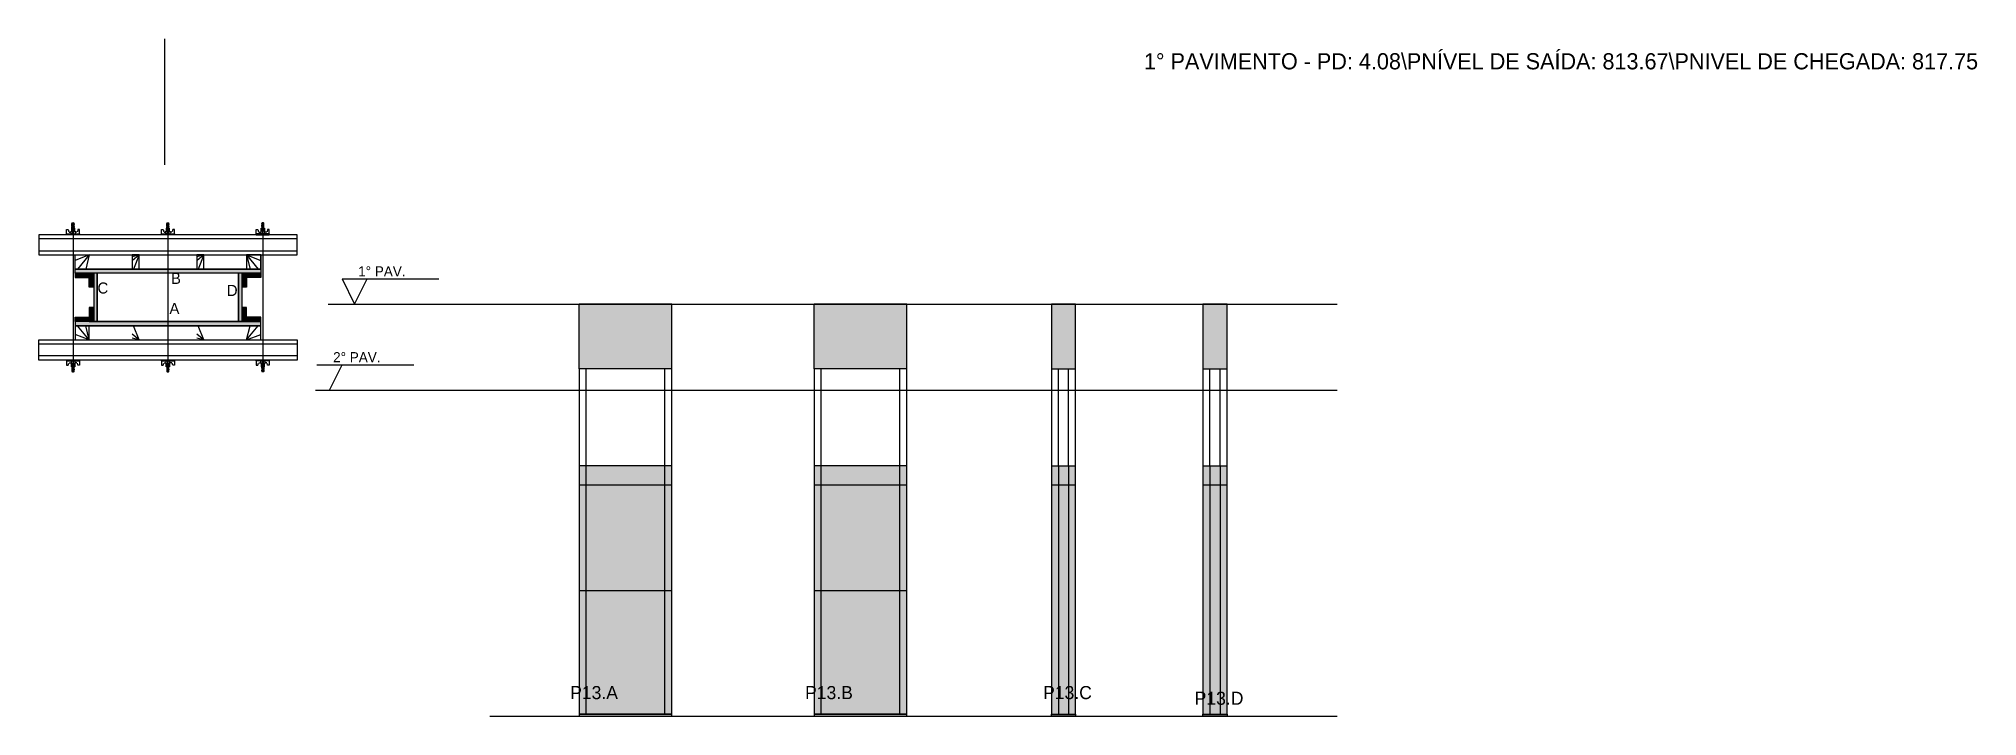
# Model space of a CAD drawing. Header units: metres. Extents: x 4711 to 6632, y 10957 to 11628.
import ezdxf

# ---------------------------------------------------------------- set-up
doc = ezdxf.new("R2010")
doc.units = ezdxf.units.M
for name, color, linetype in [('CHAPA', 7, 'Continuous'), ('COTA', 7, 'Continuous'), ('Hachura', 7, 'Continuous'), ('Madeira', 7, 'Continuous'), ('NIVEL 1° PAV.', 7, 'Continuous'), ('NIVEL 2° PAV.', 7, 'Continuous'), ('NOMENCLATURA', 7, 'Continuous'), ('Nível', 7, 'Continuous'), ('Painéis', 7, 'Continuous'), ('Perfil Metálico', 7, 'Continuous'), ('SARR_2.2x7', 7, 'Continuous'), ('SARRAFO', 7, 'Continuous'), ('Texto Seção', 7, 'Continuous'), ('TEXTO_GERAL', 7, 'Continuous')]:
    doc.layers.add(name, color=color, linetype=linetype)

msp = doc.modelspace()

# ---------------------------------------------------------------- hatches: boundary and pattern name
at = {"layer": 'COTA'}
h = msp.add_hatch(color=7, dxfattribs=at)
h.dxf.hatch_style = 1
h.paths.add_polyline_path([(5246.2, 11301.2), (5338.2, 11301.2), (5338.2, 11301.2), (5338.2, 11365.2), (5338.2, 11365.2), (5246.2, 11365.2), (5246.2, 11365.2), (5246.2, 11301.2)])
h = msp.add_hatch(color=7, dxfattribs=at)
h.dxf.hatch_style = 1
h.paths.add_polyline_path([(5479.1, 11301.2), (5571.1, 11301.2), (5571.1, 11301.2), (5571.1, 11365.2), (5571.1, 11365.2), (5479.1, 11365.2), (5479.1, 11365.2), (5479.1, 11301.2)])
h = msp.add_hatch(color=7, dxfattribs=at)
h.dxf.hatch_style = 1
h.paths.add_polyline_path([(5714.2, 11301.2), (5738.2, 11301.2), (5738.2, 11301.2), (5738.2, 11365.2), (5738.2, 11365.2), (5714.2, 11365.2), (5714.2, 11365.2), (5714.2, 11301.2)])
h = msp.add_hatch(color=7, dxfattribs=at)
h.dxf.hatch_style = 1
h.paths.add_polyline_path([(5864.3, 11301.2), (5888.3, 11301.2), (5888.3, 11301.2), (5888.3, 11365.2), (5888.3, 11365.2), (5864.3, 11365.2), (5864.3, 11365.2), (5864.3, 11301.2)])
at = {"layer": 'Hachura'}
h = msp.add_hatch(color=7, dxfattribs=at)
h.dxf.hatch_style = 1
h.paths.add_polyline_path([(4746.7, 11395.9), (4746.7, 11399.9), (4746.7, 11399.9), (4930.7, 11399.9), (4930.7, 11399.9), (4930.7, 11395.9), (4930.7, 11395.9), (4746.7, 11395.9)])
h = msp.add_hatch(color=7, dxfattribs=at)
h.dxf.hatch_style = 1
h.paths.add_polyline_path([(4746.7, 11395.9), (4746.7, 11399.9), (4746.7, 11399.9), (4930.7, 11399.9), (4930.7, 11399.9), (4930.7, 11395.9), (4930.7, 11395.9), (4746.7, 11395.9)])
h = msp.add_hatch(color=7, dxfattribs=at)
h.dxf.hatch_style = 1
h.paths.add_polyline_path([(4760.7, 11395.9), (4760.7, 11391.5), (4760.7, 11391.5), (4746.7, 11391.5), (4746.7, 11391.5), (4746.7, 11395.9), (4746.7, 11395.9), (4760.7, 11395.9)])
h = msp.add_hatch(color=7, dxfattribs=at)
h.dxf.hatch_style = 1
h.paths.add_polyline_path([(4765.1, 11395.9), (4760.7, 11395.9), (4760.7, 11395.9), (4760.7, 11381.9), (4760.7, 11381.9), (4765.1, 11381.9), (4765.1, 11381.9), (4765.1, 11395.9)])
h = msp.add_hatch(color=7, dxfattribs=at)
h.dxf.hatch_style = 1
h.paths.add_polyline_path([(4768.7, 11395.9), (4765.1, 11395.9), (4765.1, 11395.9), (4765.1, 11347.9), (4765.1, 11347.9), (4768.7, 11347.9), (4768.7, 11347.9), (4768.7, 11395.9)])
h = msp.add_hatch(color=7, dxfattribs=at)
h.dxf.hatch_style = 1
h.paths.add_polyline_path([(4768.7, 11395.9), (4765.1, 11395.9), (4765.1, 11395.9), (4765.1, 11347.9), (4765.1, 11347.9), (4768.7, 11347.9), (4768.7, 11347.9), (4768.7, 11395.9)])
h = msp.add_hatch(color=7, dxfattribs=at)
h.dxf.hatch_style = 1
h.paths.add_polyline_path([(4912.3, 11395.9), (4908.7, 11395.9), (4908.7, 11395.9), (4908.7, 11347.9), (4908.7, 11347.9), (4912.3, 11347.9), (4912.3, 11347.9), (4912.3, 11395.9)])
h = msp.add_hatch(color=7, dxfattribs=at)
h.dxf.hatch_style = 1
h.paths.add_polyline_path([(4912.3, 11395.9), (4908.7, 11395.9), (4908.7, 11395.9), (4908.7, 11347.9), (4908.7, 11347.9), (4912.3, 11347.9), (4912.3, 11347.9), (4912.3, 11395.9)])
h = msp.add_hatch(color=7, dxfattribs=at)
h.dxf.hatch_style = 1
h.paths.add_polyline_path([(4916.7, 11395.9), (4912.3, 11395.9), (4912.3, 11395.9), (4912.3, 11381.9), (4912.3, 11381.9), (4916.7, 11381.9), (4916.7, 11381.9), (4916.7, 11395.9)])
h = msp.add_hatch(color=7, dxfattribs=at)
h.dxf.hatch_style = 1
h.paths.add_polyline_path([(4916.7, 11395.9), (4916.7, 11391.5), (4916.7, 11391.5), (4930.7, 11391.5), (4930.7, 11391.5), (4930.7, 11395.9), (4930.7, 11395.9), (4916.7, 11395.9)])
h = msp.add_hatch(color=7, dxfattribs=at)
h.dxf.hatch_style = 1
h.paths.add_polyline_path([(4765.1, 11347.9), (4760.7, 11347.9), (4760.7, 11347.9), (4760.7, 11361.9), (4760.7, 11361.9), (4765.1, 11361.9), (4765.1, 11361.9), (4765.1, 11347.9)])
h = msp.add_hatch(color=7, dxfattribs=at)
h.dxf.hatch_style = 1
h.paths.add_polyline_path([(4916.7, 11347.9), (4912.3, 11347.9), (4912.3, 11347.9), (4912.3, 11361.9), (4912.3, 11361.9), (4916.7, 11361.9), (4916.7, 11361.9), (4916.7, 11347.9)])
h = msp.add_hatch(color=7, dxfattribs=at)
h.dxf.hatch_style = 1
h.paths.add_polyline_path([(4760.7, 11347.9), (4760.7, 11352.3), (4760.7, 11352.3), (4746.7, 11352.3), (4746.7, 11352.3), (4746.7, 11347.9), (4746.7, 11347.9), (4760.7, 11347.9)])
h = msp.add_hatch(color=7, dxfattribs=at)
h.dxf.hatch_style = 1
h.paths.add_polyline_path([(4746.7, 11347.9), (4746.7, 11343.9), (4746.7, 11343.9), (4930.7, 11343.9), (4930.7, 11343.9), (4930.7, 11347.9), (4930.7, 11347.9), (4746.7, 11347.9)])
h = msp.add_hatch(color=7, dxfattribs=at)
h.dxf.hatch_style = 1
h.paths.add_polyline_path([(4746.7, 11347.9), (4746.7, 11343.9), (4746.7, 11343.9), (4930.7, 11343.9), (4930.7, 11343.9), (4930.7, 11347.9), (4930.7, 11347.9), (4746.7, 11347.9)])
h = msp.add_hatch(color=7, dxfattribs=at)
h.dxf.hatch_style = 1
h.paths.add_polyline_path([(4916.7, 11347.9), (4916.7, 11352.3), (4916.7, 11352.3), (4930.7, 11352.3), (4930.7, 11352.3), (4930.7, 11347.9), (4930.7, 11347.9), (4916.7, 11347.9)])
h = msp.add_hatch(color=7, dxfattribs=at)
h.dxf.hatch_style = 1
h.paths.add_polyline_path([(5338.2, 10957.2), (5338.2, 11205.2), (5338.2, 11205.2), (5246.2, 11205.2), (5246.2, 11205.2), (5246.2, 10957.2), (5246.2, 10957.2), (5338.2, 10957.2)])
h = msp.add_hatch(color=7, dxfattribs=at)
h.dxf.hatch_style = 1
h.paths.add_polyline_path([(5571.1, 10957.2), (5571.1, 11205.2), (5571.1, 11205.2), (5479.1, 11205.2), (5479.1, 11205.2), (5479.1, 10957.2), (5479.1, 10957.2), (5571.1, 10957.2)])
h = msp.add_hatch(color=7, dxfattribs=at)
h.dxf.hatch_style = 1
h.paths.add_polyline_path([(5738.2, 10957.2), (5738.2, 11205.2), (5738.2, 11205.2), (5714.2, 11205.2), (5714.2, 11205.2), (5714.2, 10957.2), (5714.2, 10957.2), (5738.2, 10957.2)])
h = msp.add_hatch(color=7, dxfattribs=at)
h.dxf.hatch_style = 1
h.paths.add_polyline_path([(5888.3, 10957.2), (5888.3, 11205.2), (5888.3, 11205.2), (5864.3, 11205.2), (5864.3, 11205.2), (5864.3, 10957.2), (5864.3, 10957.2), (5888.3, 10957.2)])

# ---------------------------------------------------------------- linework, layer by layer
at = {"layer": 'CHAPA', "color": 7, "lineweight": 25}
for points in [[(4746.7, 11395.9), (4746.7, 11399.9), (4930.7, 11399.9), (4930.7, 11395.9)], [(4746.7, 11395.9), (4746.7, 11399.9), (4930.7, 11399.9), (4930.7, 11395.9)], [(4768.7, 11395.9), (4765.1, 11395.9), (4765.1, 11347.9), (4768.7, 11347.9)], [(4768.7, 11395.9), (4765.1, 11395.9), (4765.1, 11347.9), (4768.7, 11347.9)], [(4912.3, 11395.9), (4908.7, 11395.9), (4908.7, 11347.9), (4912.3, 11347.9)], [(4912.3, 11395.9), (4908.7, 11395.9), (4908.7, 11347.9), (4912.3, 11347.9)], [(4746.7, 11347.9), (4746.7, 11343.9), (4930.7, 11343.9), (4930.7, 11347.9)], [(4746.7, 11347.9), (4746.7, 11343.9), (4930.7, 11343.9), (4930.7, 11347.9)]]:
    msp.add_lwpolyline(points, close=True, dxfattribs=at)
at = {"layer": 'COTA', "color": 7, "lineweight": 25}
for p, q in [((5338.2, 11365.2), (5246.2, 11365.2)), ((5246.2, 11301.2), (5246.2, 11365.2)), ((5338.2, 11301.2), (5338.2, 11365.2)), ((5571.1, 11365.2), (5479.1, 11365.2)), ((5479.1, 11301.2), (5479.1, 11365.2)), ((5571.1, 11301.2), (5571.1, 11365.2))]:
    msp.add_line(p, q, dxfattribs=at)
for points in [[(5738.2, 11301.2), (5738.2, 11365.2), (5714.2, 11365.2), (5714.2, 11301.2)], [(5888.3, 11301.2), (5888.3, 11365.2), (5864.3, 11365.2), (5864.3, 11301.2)]]:
    msp.add_lwpolyline(points, dxfattribs=at)
at = {"layer": 'Defpoints', "color": 7, "lineweight": 25}
msp.add_line((4835.7, 11503), (4835.7, 11628), dxfattribs=at)
at = {"layer": 'Hachura', "color": 7, "lineweight": 25}
for p, q in [((4738.2, 11439.1), (4739.9, 11439.1)), ((4738.2, 11433.9), (4738.2, 11439)), ((4738.2, 11434.8), (4751.1, 11434.8)), ((4738.2, 11434.8), (4743.4, 11434.8)), ((4751.1, 11433.9), (4738.2, 11433.9)), ((4738.4, 11434.8), (4738.4, 11433.9)), ((4738.6, 11434.8), (4738.6, 11433.9)), ((4738.9, 11434.8), (4738.9, 11433.9)), ((4739.4, 11434.8), (4739.4, 11433.9)), ((4739.9, 11439.1), (4740.5, 11436.8)), ((4740.2, 11434.8), (4740.2, 11433.9)), ((4740.8, 11436.6), (4742.7, 11436.6)), ((4741.6, 11434.8), (4741.6, 11433.9)), ((4750.2, 11433.9), (4742.4, 11433.9)), ((4742.7, 11437.4), (4746.6, 11437.4)), ((4742.7, 11434.8), (4742.7, 11437.4)), ((4744.7, 11434.8), (4742.7, 11434.8)), ((4746.3, 11440.6), (4743, 11440.6)), ((4743, 11440.6), (4743, 11437.4)), ((4746.3, 11440.5), (4743, 11440.5)), ((4743.4, 11434.8), (4744, 11434.8)), ((4745.7, 11443.7), (4743.5, 11444.7)), ((4745.7, 11442.5), (4743.5, 11443.6)), ((4745.7, 11441.3), (4743.5, 11442.4)), ((4744.8, 11440.6), (4743.5, 11441.2)), ((4743.6, 11445.4), (4744, 11445.7)), ((4743.6, 11445.1), (4743.6, 11445.4)), ((4743.6, 11445.4), (4743.6, 11445.4)), ((4745.6, 11445.4), (4743.6, 11445.4)), ((4743.6, 11445.1), (4745.6, 11444.1)), ((4743.6, 11445.1), (4745.6, 11444.1)), ((4743.6, 11445), (4745.7, 11443.9)), ((4743.6, 11443.9), (4743.6, 11444.5)), ((4745.6, 11443.6), (4743.6, 11444.5)), ((4743.6, 11443.9), (4745.6, 11442.9)), ((4743.6, 11443.8), (4745.7, 11442.7)), ((4743.6, 11442.7), (4743.6, 11443.4)), ((4745.6, 11442.4), (4743.6, 11443.4)), ((4743.6, 11443.2), (4743.6, 11443.4)), ((4743.6, 11442.7), (4745.6, 11441.8)), ((4743.6, 11442.6), (4745.7, 11441.6)), ((4743.6, 11441.6), (4743.6, 11442.2)), ((4745.6, 11441.2), (4743.6, 11442.2)), ((4743.6, 11441.6), (4745.6, 11440.6)), ((4744.5, 11440.6), (4743.6, 11441.1)), ((4743.6, 11440.6), (4743.6, 11441.1)), ((4743.7, 11434.5), (4743.7, 11434.7)), ((4743.7, 11434), (4743.7, 11434.5)), ((4744, 11445.7), (4745.2, 11445.7)), ((4744, 11440.6), (4744, 11437.4)), ((4745.6, 11444.7), (4744.3, 11445.4)), ((4744.4, 11434.8), (4744.4, 11436.8)), ((4745.7, 11444.8), (4744.5, 11445.4)), ((4744.7, 11444.7), (4744.7, 11302.9)), ((4744.7, 11434.8), (4744.7, 11433.9)), ((4744.9, 11436.8), (4744.9, 11434.8)), ((4745.1, 11445.4), (4745.7, 11445)), ((4745.6, 11445.4), (4745.2, 11445.7)), ((4745.3, 11445.4), (4745.6, 11445.2)), ((4745.6, 11445.2), (4745.6, 11445.4)), ((4745.6, 11444.7), (4745.6, 11444.1)), ((4745.6, 11442.9), (4745.6, 11443.6)), ((4745.6, 11442.2), (4745.6, 11442.4)), ((4745.6, 11442.2), (4745.6, 11441.8)), ((4745.6, 11441.2), (4745.6, 11440.6)), ((4745.6, 11440.6), (4745.6, 11437.4)), ((4745.6, 11434.7), (4745.6, 11434.2)), ((4746.3, 11437.4), (4746.3, 11440.6)), ((4746.6, 11437.4), (4746.3, 11437.4)), ((4746.6, 11437.4), (4746.3, 11437.4)), ((4746.6, 11437.4), (4746.6, 11434.8)), ((4748.5, 11436.6), (4746.6, 11436.6)), ((4747.7, 11434.8), (4747.7, 11433.9)), ((4749.4, 11439.1), (4748.9, 11436.8)), ((4749.1, 11434.8), (4749.1, 11433.9)), ((4751.1, 11439.1), (4749.4, 11439.1)), ((4750, 11434.8), (4750, 11433.9)), ((4750.4, 11434.8), (4750.4, 11433.9)), ((4750.8, 11434.8), (4750.8, 11433.9)), ((4751, 11434.8), (4751, 11433.9)), ((4751.1, 11434.8), (4751.1, 11439.1)), ((4751.1, 11434.8), (4751.1, 11433.9)), ((4832.2, 11439.1), (4833.9, 11439.1)), ((4832.2, 11433.9), (4832.2, 11439)), ((4832.2, 11434.8), (4845.1, 11434.8)), ((4832.2, 11434.8), (4837.4, 11434.8)), ((4845.1, 11433.9), (4832.2, 11433.9)), ((4832.4, 11434.8), (4832.4, 11433.9)), ((4832.6, 11434.8), (4832.6, 11433.9)), ((4832.9, 11434.8), (4832.9, 11433.9)), ((4833.4, 11434.8), (4833.4, 11433.9)), ((4833.9, 11439.1), (4834.5, 11436.8)), ((4834.2, 11434.8), (4834.2, 11433.9)), ((4834.8, 11436.6), (4836.7, 11436.6)), ((4835.6, 11434.8), (4835.6, 11433.9)), ((4844.2, 11433.9), (4836.4, 11433.9)), ((4836.7, 11437.4), (4840.6, 11437.4)), ((4836.7, 11434.8), (4836.7, 11437.4)), ((4838.7, 11434.8), (4836.7, 11434.8)), ((4840.3, 11440.6), (4837, 11440.6)), ((4837, 11440.6), (4837, 11437.4)), ((4840.3, 11440.5), (4837, 11440.5)), ((4837.4, 11434.8), (4838, 11434.8)), ((4839.7, 11443.7), (4837.5, 11444.7)), ((4839.7, 11442.5), (4837.5, 11443.6)), ((4839.7, 11441.3), (4837.5, 11442.4)), ((4838.8, 11440.6), (4837.5, 11441.2)), ((4837.6, 11445.4), (4838, 11445.7)), ((4837.6, 11445.1), (4837.6, 11445.4)), ((4837.6, 11445.4), (4837.6, 11445.4)), ((4839.6, 11445.4), (4837.6, 11445.4)), ((4837.6, 11445.1), (4839.6, 11444.1)), ((4837.6, 11445.1), (4839.6, 11444.1)), ((4837.6, 11445), (4839.7, 11443.9)), ((4837.6, 11443.9), (4837.6, 11444.5)), ((4839.6, 11443.6), (4837.6, 11444.5)), ((4837.6, 11443.9), (4839.6, 11442.9)), ((4837.6, 11443.8), (4839.7, 11442.7)), ((4837.6, 11442.7), (4837.6, 11443.4)), ((4839.6, 11442.4), (4837.6, 11443.4)), ((4837.6, 11443.2), (4837.6, 11443.4)), ((4837.6, 11442.7), (4839.6, 11441.8)), ((4837.6, 11442.6), (4839.7, 11441.6)), ((4837.6, 11441.6), (4837.6, 11442.2)), ((4839.6, 11441.2), (4837.6, 11442.2)), ((4837.6, 11441.6), (4839.6, 11440.6)), ((4838.5, 11440.6), (4837.6, 11441.1)), ((4837.6, 11440.6), (4837.6, 11441.1)), ((4837.7, 11434.5), (4837.7, 11434.7)), ((4837.7, 11434), (4837.7, 11434.5)), ((4838, 11445.7), (4839.2, 11445.7)), ((4838, 11440.6), (4838, 11437.4)), ((4839.6, 11444.7), (4838.3, 11445.4)), ((4838.4, 11434.8), (4838.4, 11436.8)), ((4839.7, 11444.8), (4838.5, 11445.4)), ((4838.7, 11444.7), (4838.7, 11302.9)), ((4838.7, 11434.8), (4838.7, 11433.9)), ((4838.9, 11436.8), (4838.9, 11434.8)), ((4839.1, 11445.4), (4839.7, 11445)), ((4839.6, 11445.4), (4839.2, 11445.7)), ((4839.3, 11445.4), (4839.6, 11445.2)), ((4839.6, 11445.2), (4839.6, 11445.4)), ((4839.6, 11444.7), (4839.6, 11444.1)), ((4839.6, 11442.9), (4839.6, 11443.6)), ((4839.6, 11442.2), (4839.6, 11442.4)), ((4839.6, 11442.2), (4839.6, 11441.8)), ((4839.6, 11441.2), (4839.6, 11440.6)), ((4839.6, 11440.6), (4839.6, 11437.4)), ((4839.6, 11434.7), (4839.6, 11434.2)), ((4840.3, 11437.4), (4840.3, 11440.6)), ((4840.6, 11437.4), (4840.3, 11437.4)), ((4840.6, 11437.4), (4840.3, 11437.4)), ((4840.6, 11437.4), (4840.6, 11434.8)), ((4842.5, 11436.6), (4840.6, 11436.6)), ((4841.7, 11434.8), (4841.7, 11433.9)), ((4843.4, 11439.1), (4842.9, 11436.8)), ((4843.1, 11434.8), (4843.1, 11433.9)), ((4845.1, 11439.1), (4843.4, 11439.1)), ((4844, 11434.8), (4844, 11433.9)), ((4844.4, 11434.8), (4844.4, 11433.9)), ((4844.8, 11434.8), (4844.8, 11433.9)), ((4845, 11434.8), (4845, 11433.9)), ((4845.1, 11434.8), (4845.1, 11439.1)), ((4845.1, 11434.8), (4845.1, 11433.9)), ((4926.2, 11434.8), (4926.2, 11439.1)), ((4926.2, 11439.1), (4927.9, 11439.1)), ((4939.1, 11434.8), (4926.2, 11434.8)), ((4926.2, 11434.8), (4926.2, 11433.9)), ((4926.2, 11433.9), (4939.1, 11433.9)), ((4926.4, 11434.8), (4926.4, 11433.9)), ((4926.6, 11434.8), (4926.6, 11433.9)), ((4926.9, 11434.8), (4926.9, 11433.9)), ((4927.2, 11433.9), (4935, 11433.9)), ((4927.4, 11434.8), (4927.4, 11433.9)), ((4927.9, 11439.1), (4928.5, 11436.8)), ((4928.2, 11434.8), (4928.2, 11433.9)), ((4928.8, 11436.6), (4930.7, 11436.6)), ((4929.6, 11434.8), (4929.6, 11433.9)), ((4934.6, 11437.4), (4930.7, 11437.4)), ((4930.7, 11437.4), (4930.7, 11434.8)), ((4930.7, 11437.4), (4931, 11437.4)), ((4930.7, 11437.4), (4931, 11437.4)), ((4931, 11440.6), (4934.4, 11440.6)), ((4931, 11437.4), (4931, 11440.6)), ((4931, 11440.5), (4934.4, 11440.5)), ((4932.3, 11445.4), (4931.6, 11445)), ((4933.8, 11445), (4931.6, 11443.9)), ((4933.8, 11443.8), (4931.6, 11442.7)), ((4933.8, 11442.6), (4931.6, 11441.6)), ((4931.7, 11444.8), (4932.8, 11445.4)), ((4931.7, 11443.7), (4933.8, 11444.7)), ((4931.7, 11442.5), (4933.8, 11443.6)), ((4931.7, 11441.3), (4933.8, 11442.4)), ((4931.7, 11434.7), (4931.7, 11434.2)), ((4931.8, 11445.4), (4932.1, 11445.7)), ((4932, 11445.4), (4931.8, 11445.2)), ((4931.8, 11445.2), (4931.8, 11445.4)), ((4931.8, 11444.7), (4933.1, 11445.4)), ((4931.8, 11445.4), (4933.7, 11445.4)), ((4933.7, 11445.1), (4931.8, 11444.1)), ((4933.7, 11445.1), (4931.8, 11444.1)), ((4931.8, 11444.7), (4931.8, 11444.1)), ((4931.8, 11443.6), (4933.7, 11444.5)), ((4933.7, 11443.9), (4931.8, 11442.9)), ((4931.8, 11442.9), (4931.8, 11443.6)), ((4931.8, 11442.4), (4933.7, 11443.4)), ((4933.7, 11442.7), (4931.8, 11441.8)), ((4931.8, 11442.2), (4931.8, 11442.4)), ((4931.8, 11442.2), (4931.8, 11441.8)), ((4931.8, 11441.2), (4933.7, 11442.2)), ((4933.7, 11441.6), (4931.8, 11440.6)), ((4931.8, 11441.2), (4931.8, 11440.6)), ((4931.8, 11440.6), (4931.8, 11437.4)), ((4933.4, 11445.7), (4932.1, 11445.7)), ((4932.5, 11440.6), (4933.8, 11441.2)), ((4932.5, 11436.8), (4932.5, 11434.8)), ((4932.7, 11444.7), (4932.7, 11302.9)), ((4932.7, 11434.8), (4934.6, 11434.8)), ((4932.7, 11434.8), (4932.7, 11433.9)), ((4932.8, 11440.6), (4933.7, 11441.1)), ((4933, 11434.8), (4933, 11436.8)), ((4933.3, 11440.6), (4933.3, 11437.4)), ((4934, 11434.8), (4933.3, 11434.8)), ((4933.7, 11445.4), (4933.4, 11445.7)), ((4933.6, 11434.5), (4933.6, 11434.7)), ((4933.6, 11434), (4933.6, 11434.5)), ((4933.7, 11445.1), (4933.7, 11445.4)), ((4933.7, 11445.4), (4933.7, 11445.4)), ((4933.7, 11443.9), (4933.7, 11444.5)), ((4933.7, 11442.7), (4933.7, 11443.4)), ((4933.7, 11443.2), (4933.7, 11443.4)), ((4933.7, 11441.6), (4933.7, 11442.2)), ((4933.7, 11440.6), (4933.7, 11441.1)), ((4939.1, 11434.8), (4934, 11434.8)), ((4934.4, 11440.6), (4934.4, 11437.4)), ((4934.6, 11434.8), (4934.6, 11437.4)), ((4936.6, 11436.6), (4934.6, 11436.6)), ((4935.7, 11434.8), (4935.7, 11433.9)), ((4937.4, 11439.1), (4936.9, 11436.8)), ((4937.1, 11434.8), (4937.1, 11433.9)), ((4939.1, 11439.1), (4937.4, 11439.1)), ((4938, 11434.8), (4938, 11433.9)), ((4938.4, 11434.8), (4938.4, 11433.9)), ((4938.8, 11434.8), (4938.8, 11433.9)), ((4939, 11434.8), (4939, 11433.9)), ((4939.1, 11433.9), (4939.1, 11439)), ((4751.1, 11309.9), (4738.2, 11309.9)), ((4738.2, 11309.9), (4738.2, 11304.8)), ((4738.2, 11309), (4751.1, 11309)), ((4738.2, 11309), (4743.4, 11309)), ((4738.2, 11304.7), (4739.9, 11304.7)), ((4738.4, 11309), (4738.4, 11309.9)), ((4738.6, 11309), (4738.6, 11309.9)), ((4738.9, 11309), (4738.9, 11309.9)), ((4739.4, 11309), (4739.4, 11309.9)), ((4739.9, 11304.7), (4740.5, 11306.9)), ((4740.2, 11309), (4740.2, 11309.9)), ((4740.8, 11307.2), (4742.7, 11307.2)), ((4741.6, 11309), (4741.6, 11309.9)), ((4750.2, 11309.9), (4742.4, 11309.9)), ((4744.7, 11309), (4742.7, 11309)), ((4742.7, 11309), (4742.7, 11306.4)), ((4742.7, 11306.4), (4746.6, 11306.4)), ((4743, 11303.2), (4743, 11306.4)), ((4746.3, 11303.3), (4743, 11303.3)), ((4746.3, 11303.2), (4743, 11303.2)), ((4743.4, 11309), (4744, 11309)), ((4744.8, 11303.2), (4743.5, 11302.6)), ((4745.7, 11302.5), (4743.5, 11301.4)), ((4745.7, 11301.3), (4743.5, 11300.2)), ((4745.7, 11300.1), (4743.5, 11299.1)), ((4743.6, 11302.2), (4745.6, 11303.2)), ((4744.5, 11303.2), (4743.6, 11302.7)), ((4743.6, 11303.2), (4743.6, 11302.7)), ((4745.6, 11302.5), (4743.6, 11301.6)), ((4743.6, 11302.2), (4743.6, 11301.6)), ((4743.6, 11301.2), (4745.7, 11302.2)), ((4743.6, 11301.1), (4745.6, 11302)), ((4745.6, 11301.4), (4743.6, 11300.4)), ((4743.6, 11301.1), (4743.6, 11300.4)), ((4743.6, 11300), (4745.7, 11301.1)), ((4743.6, 11299.9), (4745.6, 11300.9)), ((4743.6, 11300.6), (4743.6, 11300.4)), ((4745.6, 11300.2), (4743.6, 11299.3)), ((4743.6, 11299.9), (4743.6, 11299.3)), ((4743.6, 11298.8), (4745.7, 11299.9)), ((4743.6, 11298.7), (4745.6, 11299.7)), ((4743.6, 11298.7), (4745.6, 11299.7)), ((4743.6, 11298.7), (4743.6, 11298.4)), ((4743.6, 11298.4), (4743.6, 11298.4)), ((4743.6, 11298.4), (4744, 11298.1)), ((4745.6, 11298.4), (4743.6, 11298.4)), ((4743.7, 11309.7), (4743.7, 11309.3)), ((4743.7, 11309.3), (4743.7, 11309.1)), ((4744, 11303.2), (4744, 11306.4)), ((4744, 11298.1), (4745.2, 11298.1)), ((4745.6, 11299.1), (4744.3, 11298.4)), ((4744.4, 11309), (4744.4, 11307)), ((4745.7, 11299), (4744.5, 11298.4)), ((4744.7, 11309), (4744.7, 11309.9)), ((4744.9, 11307), (4744.9, 11309)), ((4745.1, 11298.4), (4745.7, 11298.8)), ((4745.6, 11298.4), (4745.2, 11298.1)), ((4745.3, 11298.4), (4745.6, 11298.5)), ((4745.6, 11309.1), (4745.6, 11309.6)), ((4745.6, 11303.2), (4745.6, 11306.4)), ((4745.6, 11302.5), (4745.6, 11303.2)), ((4745.6, 11301.6), (4745.6, 11302)), ((4745.6, 11301.6), (4745.6, 11301.4)), ((4745.6, 11300.9), (4745.6, 11300.2)), ((4745.6, 11299.1), (4745.6, 11299.7)), ((4745.6, 11298.5), (4745.6, 11298.4)), ((4746.3, 11306.4), (4746.3, 11303.2)), ((4746.6, 11306.4), (4746.3, 11306.4)), ((4746.6, 11306.4), (4746.3, 11306.4)), ((4746.6, 11306.4), (4746.6, 11309)), ((4748.5, 11307.2), (4746.6, 11307.2)), ((4747.7, 11309), (4747.7, 11309.9)), ((4749.4, 11304.7), (4748.9, 11306.9)), ((4749.1, 11309), (4749.1, 11309.9)), ((4751.1, 11304.7), (4749.4, 11304.7)), ((4750, 11309), (4750, 11309.9)), ((4750.4, 11309), (4750.4, 11309.9)), ((4750.8, 11309), (4750.8, 11309.9)), ((4751, 11309), (4751, 11309.9)), ((4751.1, 11309), (4751.1, 11309.9)), ((4751.1, 11309), (4751.1, 11304.7)), ((4845.1, 11309.9), (4832.2, 11309.9)), ((4832.2, 11309.9), (4832.2, 11304.8)), ((4832.2, 11309), (4845.1, 11309)), ((4832.2, 11309), (4837.4, 11309)), ((4832.2, 11304.7), (4833.9, 11304.7)), ((4832.4, 11309), (4832.4, 11309.9)), ((4832.6, 11309), (4832.6, 11309.9)), ((4832.9, 11309), (4832.9, 11309.9)), ((4833.4, 11309), (4833.4, 11309.9)), ((4833.9, 11304.7), (4834.5, 11306.9)), ((4834.2, 11309), (4834.2, 11309.9)), ((4834.8, 11307.2), (4836.7, 11307.2)), ((4835.6, 11309), (4835.6, 11309.9)), ((4844.2, 11309.9), (4836.4, 11309.9)), ((4838.7, 11309), (4836.7, 11309)), ((4836.7, 11309), (4836.7, 11306.4)), ((4836.7, 11306.4), (4840.6, 11306.4)), ((4837, 11303.2), (4837, 11306.4)), ((4840.3, 11303.3), (4837, 11303.3)), ((4840.3, 11303.2), (4837, 11303.2)), ((4837.4, 11309), (4838, 11309)), ((4838.8, 11303.2), (4837.5, 11302.6)), ((4839.7, 11302.5), (4837.5, 11301.4)), ((4839.7, 11301.3), (4837.5, 11300.2)), ((4839.7, 11300.1), (4837.5, 11299.1)), ((4837.6, 11302.2), (4839.6, 11303.2)), ((4838.5, 11303.2), (4837.6, 11302.7)), ((4837.6, 11303.2), (4837.6, 11302.7)), ((4839.6, 11302.5), (4837.6, 11301.6)), ((4837.6, 11302.2), (4837.6, 11301.6)), ((4837.6, 11301.2), (4839.7, 11302.2)), ((4837.6, 11301.1), (4839.6, 11302)), ((4839.6, 11301.4), (4837.6, 11300.4)), ((4837.6, 11301.1), (4837.6, 11300.4)), ((4837.6, 11300), (4839.7, 11301.1)), ((4837.6, 11299.9), (4839.6, 11300.9)), ((4837.6, 11300.6), (4837.6, 11300.4)), ((4839.6, 11300.2), (4837.6, 11299.3)), ((4837.6, 11299.9), (4837.6, 11299.3)), ((4837.6, 11298.8), (4839.7, 11299.9)), ((4837.6, 11298.7), (4839.6, 11299.7)), ((4837.6, 11298.7), (4839.6, 11299.7)), ((4837.6, 11298.7), (4837.6, 11298.4)), ((4837.6, 11298.4), (4837.6, 11298.4)), ((4837.6, 11298.4), (4838, 11298.1)), ((4839.6, 11298.4), (4837.6, 11298.4)), ((4837.7, 11309.7), (4837.7, 11309.3)), ((4837.7, 11309.3), (4837.7, 11309.1)), ((4838, 11303.2), (4838, 11306.4)), ((4838, 11298.1), (4839.2, 11298.1)), ((4839.6, 11299.1), (4838.3, 11298.4)), ((4838.4, 11309), (4838.4, 11307)), ((4839.7, 11299), (4838.5, 11298.4)), ((4838.7, 11309), (4838.7, 11309.9)), ((4838.9, 11307), (4838.9, 11309)), ((4839.1, 11298.4), (4839.7, 11298.8)), ((4839.6, 11298.4), (4839.2, 11298.1)), ((4839.3, 11298.4), (4839.6, 11298.5)), ((4839.6, 11309.1), (4839.6, 11309.6)), ((4839.6, 11303.2), (4839.6, 11306.4)), ((4839.6, 11302.5), (4839.6, 11303.2)), ((4839.6, 11301.6), (4839.6, 11302)), ((4839.6, 11301.6), (4839.6, 11301.4)), ((4839.6, 11300.9), (4839.6, 11300.2)), ((4839.6, 11299.1), (4839.6, 11299.7)), ((4839.6, 11298.5), (4839.6, 11298.4)), ((4840.3, 11306.4), (4840.3, 11303.2)), ((4840.6, 11306.4), (4840.3, 11306.4)), ((4840.6, 11306.4), (4840.3, 11306.4)), ((4840.6, 11306.4), (4840.6, 11309)), ((4842.5, 11307.2), (4840.6, 11307.2)), ((4841.7, 11309), (4841.7, 11309.9)), ((4843.4, 11304.7), (4842.9, 11306.9)), ((4843.1, 11309), (4843.1, 11309.9)), ((4845.1, 11304.7), (4843.4, 11304.7)), ((4844, 11309), (4844, 11309.9)), ((4844.4, 11309), (4844.4, 11309.9)), ((4844.8, 11309), (4844.8, 11309.9)), ((4845, 11309), (4845, 11309.9)), ((4845.1, 11309), (4845.1, 11309.9)), ((4845.1, 11309), (4845.1, 11304.7)), ((4926.2, 11309.9), (4939.1, 11309.9)), ((4926.2, 11309), (4926.2, 11309.9)), ((4939.1, 11309), (4926.2, 11309)), ((4926.2, 11309), (4926.2, 11304.7)), ((4926.2, 11304.7), (4927.9, 11304.7)), ((4926.4, 11309), (4926.4, 11309.9)), ((4926.6, 11309), (4926.6, 11309.9)), ((4926.9, 11309), (4926.9, 11309.9)), ((4927.2, 11309.9), (4935, 11309.9)), ((4927.4, 11309), (4927.4, 11309.9)), ((4927.9, 11304.7), (4928.5, 11306.9)), ((4928.2, 11309), (4928.2, 11309.9)), ((4928.8, 11307.2), (4930.7, 11307.2)), ((4929.6, 11309), (4929.6, 11309.9)), ((4930.7, 11306.4), (4930.7, 11309)), ((4934.6, 11306.4), (4930.7, 11306.4)), ((4930.7, 11306.4), (4931, 11306.4)), ((4930.7, 11306.4), (4931, 11306.4)), ((4931, 11306.4), (4931, 11303.2)), ((4931, 11303.3), (4934.4, 11303.3)), ((4931, 11303.2), (4934.4, 11303.2)), ((4933.8, 11301.2), (4931.6, 11302.2)), ((4933.8, 11300), (4931.6, 11301.1)), ((4933.8, 11298.8), (4931.6, 11299.9)), ((4932.3, 11298.4), (4931.6, 11298.8)), ((4931.7, 11309.1), (4931.7, 11309.6)), ((4931.7, 11302.5), (4933.8, 11301.4)), ((4931.7, 11301.3), (4933.8, 11300.2)), ((4931.7, 11300.1), (4933.8, 11299.1)), ((4931.7, 11299), (4932.8, 11298.4)), ((4931.8, 11303.2), (4931.8, 11306.4)), ((4931.8, 11302.5), (4931.8, 11303.2)), ((4933.7, 11302.2), (4931.8, 11303.2)), ((4931.8, 11302.5), (4933.7, 11301.6)), ((4931.8, 11301.6), (4931.8, 11302)), ((4933.7, 11301.1), (4931.8, 11302)), ((4931.8, 11301.6), (4931.8, 11301.4)), ((4931.8, 11301.4), (4933.7, 11300.4)), ((4931.8, 11300.9), (4931.8, 11300.2)), ((4933.7, 11299.9), (4931.8, 11300.9)), ((4931.8, 11300.2), (4933.7, 11299.3)), ((4933.7, 11298.7), (4931.8, 11299.7)), ((4931.8, 11299.1), (4931.8, 11299.7)), ((4933.7, 11298.7), (4931.8, 11299.7)), ((4931.8, 11299.1), (4933.1, 11298.4)), ((4932, 11298.4), (4931.8, 11298.5)), ((4931.8, 11298.5), (4931.8, 11298.4)), ((4931.8, 11298.4), (4932.1, 11298.1)), ((4931.8, 11298.4), (4933.7, 11298.4)), ((4933.4, 11298.1), (4932.1, 11298.1)), ((4932.5, 11307), (4932.5, 11309)), ((4932.5, 11303.2), (4933.8, 11302.6)), ((4932.7, 11309), (4932.7, 11309.9)), ((4932.7, 11309), (4934.6, 11309)), ((4932.8, 11303.2), (4933.7, 11302.7)), ((4933, 11309), (4933, 11307)), ((4934, 11309), (4933.3, 11309)), ((4933.3, 11303.2), (4933.3, 11306.4)), ((4933.7, 11298.4), (4933.4, 11298.1)), ((4933.6, 11309.7), (4933.6, 11309.3)), ((4933.6, 11309.3), (4933.6, 11309.1)), ((4933.7, 11303.2), (4933.7, 11302.7)), ((4933.7, 11302.2), (4933.7, 11301.6)), ((4933.7, 11301.1), (4933.7, 11300.4)), ((4933.7, 11300.6), (4933.7, 11300.4)), ((4933.7, 11299.9), (4933.7, 11299.3)), ((4933.7, 11298.7), (4933.7, 11298.4)), ((4933.7, 11298.4), (4933.7, 11298.4)), ((4939.1, 11309), (4934, 11309)), ((4934.4, 11303.2), (4934.4, 11306.4)), ((4934.6, 11309), (4934.6, 11306.4)), ((4936.6, 11307.2), (4934.6, 11307.2)), ((4935.7, 11309), (4935.7, 11309.9)), ((4937.4, 11304.7), (4936.9, 11306.9)), ((4937.1, 11309), (4937.1, 11309.9)), ((4939.1, 11304.7), (4937.4, 11304.7)), ((4938, 11309), (4938, 11309.9)), ((4938.4, 11309), (4938.4, 11309.9)), ((4938.8, 11309), (4938.8, 11309.9)), ((4939, 11309), (4939, 11309.9)), ((4939.1, 11309.9), (4939.1, 11304.8))]:
    msp.add_line(p, q, dxfattribs=at)
at = {"layer": 'Madeira', "color": 7, "lineweight": 25}
for p, q in [((4760.7, 11413.9), (4746.7, 11408.5)), ((4760.7, 11413.9), (4749.2, 11399.9)), ((4760.7, 11413.9), (4757.2, 11399.9)), ((4810.2, 11413.9), (4803.2, 11408.2)), ((4810.2, 11413.9), (4803.2, 11412.2)), ((4810.2, 11413.9), (4804.7, 11399.9)), ((4874.2, 11413.9), (4867.2, 11408.2)), ((4874.2, 11413.9), (4867.2, 11412.2)), ((4874.2, 11413.9), (4868.7, 11399.9)), ((4916.7, 11413.9), (4928.2, 11399.9)), ((4916.7, 11413.9), (4920.2, 11399.9)), ((4916.7, 11413.9), (4930.7, 11408.5)), ((4760.7, 11329.9), (4746.7, 11335.3)), ((4760.7, 11329.9), (4749.2, 11343.9)), ((4760.7, 11329.9), (4757.2, 11343.9)), ((4810.2, 11329.9), (4803.2, 11335.6)), ((4810.2, 11329.9), (4804.7, 11343.9)), ((4874.2, 11329.9), (4867.2, 11335.6)), ((4874.2, 11329.9), (4868.7, 11343.9)), ((4916.7, 11329.9), (4928.2, 11343.9)), ((4916.7, 11329.9), (4920.2, 11343.9)), ((4916.7, 11329.9), (4930.7, 11335.3)), ((4810.2, 11329.9), (4803.2, 11331.6)), ((4874.2, 11329.9), (4867.2, 11331.6))]:
    msp.add_line(p, q, dxfattribs=at)
for points in [[(4930.7, 11413.9), (4930.7, 11399.9), (4746.7, 11399.9), (4746.7, 11413.9)], [(4810.2, 11413.9), (4803.2, 11413.9), (4803.2, 11399.9), (4810.2, 11399.9)], [(4874.2, 11413.9), (4867.2, 11413.9), (4867.2, 11399.9), (4874.2, 11399.9)], [(4916.7, 11413.9), (4916.7, 11399.9), (4930.7, 11399.9), (4930.7, 11413.9)], [(4760.7, 11329.9), (4760.7, 11343.9), (4746.7, 11343.9), (4746.7, 11329.9)], [(4930.7, 11329.9), (4930.7, 11343.9), (4746.7, 11343.9), (4746.7, 11329.9)]]:
    msp.add_lwpolyline(points, close=True, dxfattribs=at)
at = {"layer": 'NIVEL 1° PAV.', "color": 7, "lineweight": 25}
for p, q in [((5011.2, 11390.2), (5107.2, 11390.2)), ((5011.2, 11390.2), (5023.7, 11365.2)), ((5023.7, 11365.2), (5036.2, 11390.2)), ((4997.4, 11365.2), (5997.4, 11365.2))]:
    msp.add_line(p, q, dxfattribs=at)
at = {"layer": 'NIVEL 2° PAV.', "color": 7, "lineweight": 25}
for p, q in [((4986.4, 11305.2), (5082.4, 11305.2)), ((4998.9, 11280.2), (5011.4, 11305.2)), ((4985, 11280.2), (5997.4, 11280.2))]:
    msp.add_line(p, q, dxfattribs=at)
at = {"layer": 'Nível', "color": 7, "lineweight": 25}
for p, q in [((5157.6, 11365.2), (5997.4, 11365.2)), ((5157.6, 10957.2), (5997.4, 10957.2))]:
    msp.add_line(p, q, dxfattribs=at)
at = {"layer": 'Painéis', "color": 7, "lineweight": 25}
for p, q in [((5246.2, 11301.2), (5246.2, 10957.2)), ((5338.2, 11301.2), (5246.2, 11301.2)), ((5338.2, 10957.2), (5338.2, 11301.2)), ((5479.1, 11301.2), (5479.1, 10957.2)), ((5571.1, 11301.2), (5479.1, 11301.2)), ((5571.1, 10957.2), (5571.1, 11301.2)), ((5714.2, 11301.2), (5714.2, 10959.2)), ((5714.2, 11301.2), (5738.2, 11301.2)), ((5738.2, 10959.2), (5738.2, 11301.2)), ((5864.3, 11301.2), (5864.3, 10959.2)), ((5864.3, 11301.2), (5888.3, 11301.2)), ((5888.3, 10959.2), (5888.3, 11301.2)), ((5338.2, 11205.2), (5246.2, 11205.2)), ((5571.1, 11205.2), (5479.1, 11205.2)), ((5714.2, 11205.2), (5738.2, 11205.2)), ((5864.3, 11205.2), (5888.3, 11205.2)), ((5246.2, 11186.2), (5338.2, 11186.2)), ((5479.1, 11186.2), (5571.1, 11186.2)), ((5714.2, 11186.2), (5738.2, 11186.2)), ((5864.3, 11186.2), (5888.3, 11186.2)), ((5338.2, 11081.2), (5246.2, 11081.2)), ((5571.1, 11081.2), (5479.1, 11081.2)), ((5246.2, 10959.2), (5338.2, 10959.2)), ((5479.1, 10959.2), (5571.1, 10959.2)), ((5714.2, 10959.2), (5738.2, 10959.2)), ((5864.3, 10959.2), (5888.3, 10959.2))]:
    msp.add_line(p, q, dxfattribs=at)
for points in [[(4908.7, 11347.9), (4908.7, 11395.9), (4768.7, 11395.9), (4768.7, 11347.9)], [(5338.2, 10959.2), (5246.2, 10959.2), (5246.2, 10957.2), (5338.2, 10957.2)], [(5571.1, 10959.2), (5479.1, 10959.2), (5479.1, 10957.2), (5571.1, 10957.2)], [(5714.2, 10959.2), (5738.2, 10959.2), (5738.2, 10957.2), (5714.2, 10957.2)], [(5864.3, 10959.2), (5888.3, 10959.2), (5888.3, 10957.2), (5864.3, 10957.2)]]:
    msp.add_lwpolyline(points, close=True, dxfattribs=at)
at = {"layer": 'Perfil Metálico', "color": 7, "lineweight": 25}
for points in [[(4710.7, 11433.9), (4710.7, 11413.9), (4966.7, 11413.9), (4966.7, 11433.9)], [(4966.7, 11417.9), (4966.7, 11429.9), (4710.7, 11429.9), (4710.7, 11417.9)], [(4710.7, 11309.9), (4710.7, 11329.9), (4966.7, 11329.9), (4966.7, 11309.9)], [(4966.7, 11325.9), (4966.7, 11313.9), (4710.7, 11313.9), (4710.7, 11325.9)]]:
    msp.add_lwpolyline(points, close=True, dxfattribs=at)
at = {"layer": 'SARR_2.2x7', "color": 7, "lineweight": 25}
for p, q in [((5253.2, 11205.2), (5253.2, 11301.2)), ((5331.2, 11205.2), (5331.2, 11301.2)), ((5486.1, 11205.2), (5486.1, 11301.2)), ((5564.1, 11205.2), (5564.1, 11301.2)), ((5721.2, 11301.2), (5721.2, 11301.2)), ((5721.2, 11301.2), (5721.2, 11301.2)), ((5721.2, 11205.2), (5721.2, 11301.2)), ((5731.2, 11301.2), (5731.2, 11301.2)), ((5731.2, 11301.2), (5731.2, 11301.2)), ((5731.2, 11205.2), (5731.2, 11301.2)), ((5871.3, 11301.2), (5871.3, 11301.2)), ((5871.3, 11301.2), (5871.3, 11301.2)), ((5871.3, 11205.2), (5871.3, 11301.2)), ((5881.3, 11301.2), (5881.3, 11301.2)), ((5881.3, 11301.2), (5881.3, 11301.2)), ((5881.3, 11205.2), (5881.3, 11301.2)), ((5253.2, 11081.2), (5253.2, 11205.2)), ((5331.2, 11081.2), (5331.2, 11205.2)), ((5486.1, 11081.2), (5486.1, 11205.2)), ((5564.1, 11081.2), (5564.1, 11205.2)), ((5721.2, 11205.2), (5721.2, 10959.2)), ((5721.2, 11205.2), (5721.2, 11205.2)), ((5721.2, 11205.2), (5721.2, 11205.2)), ((5731.2, 11205.2), (5731.2, 10959.2)), ((5731.2, 11205.2), (5731.2, 11205.2)), ((5731.2, 11205.2), (5731.2, 11205.2)), ((5871.3, 11205.2), (5871.3, 10959.2)), ((5871.3, 11205.2), (5871.3, 11205.2)), ((5871.3, 11205.2), (5871.3, 11205.2)), ((5881.3, 11205.2), (5881.3, 10959.2)), ((5881.3, 11205.2), (5881.3, 11205.2)), ((5881.3, 11205.2), (5881.3, 11205.2)), ((5721.2, 11186.2), (5721.2, 11186.2)), ((5721.2, 11186.2), (5721.2, 11186.2)), ((5731.2, 11186.2), (5731.2, 11186.2)), ((5731.2, 11186.2), (5731.2, 11186.2)), ((5871.3, 11186.2), (5871.3, 11186.2)), ((5871.3, 11186.2), (5871.3, 11186.2)), ((5881.3, 11186.2), (5881.3, 11186.2)), ((5881.3, 11186.2), (5881.3, 11186.2)), ((5253.2, 10959.2), (5253.2, 11081.2)), ((5331.2, 10959.2), (5331.2, 11081.2)), ((5486.1, 10959.2), (5486.1, 11081.2)), ((5564.1, 10959.2), (5564.1, 11081.2)), ((5253.2, 10959.2), (5253.2, 10959.2)), ((5331.2, 10959.2), (5331.2, 10959.2)), ((5486.1, 10959.2), (5486.1, 10959.2)), ((5564.1, 10959.2), (5564.1, 10959.2))]:
    msp.add_line(p, q, dxfattribs=at)
at = {"layer": 'SARRAFO', "color": 7, "lineweight": 25}
for points in [[(4746.7, 11391.5), (4760.7, 11391.5), (4760.7, 11395.9), (4746.7, 11395.9)], [(4760.7, 11381.9), (4760.7, 11395.9), (4765.1, 11395.9), (4765.1, 11381.9)], [(4912.3, 11381.9), (4912.3, 11395.9), (4916.7, 11395.9), (4916.7, 11381.9)], [(4930.7, 11391.5), (4916.7, 11391.5), (4916.7, 11395.9), (4930.7, 11395.9)], [(4760.7, 11361.9), (4760.7, 11347.9), (4765.1, 11347.9), (4765.1, 11361.9)], [(4912.3, 11361.9), (4912.3, 11347.9), (4916.7, 11347.9), (4916.7, 11361.9)], [(4746.7, 11352.3), (4760.7, 11352.3), (4760.7, 11347.9), (4746.7, 11347.9)], [(4930.7, 11352.3), (4916.7, 11352.3), (4916.7, 11347.9), (4930.7, 11347.9)]]:
    msp.add_lwpolyline(points, close=True, dxfattribs=at)

# ---------------------------------------------------------------- texts
at = {"layer": 'NIVEL 1° PAV.', "color": 7, "lineweight": 25}
msp.add_text('1° PAV.', height=10, dxfattribs=at).set_placement((5027.2, 11392.7))
at = {"layer": 'NIVEL 2° PAV.', "color": 7, "lineweight": 25}
msp.add_text('2° PAV.', height=10, dxfattribs=at).set_placement((5002.4, 11307.7))
at = {"layer": 'NOMENCLATURA', "color": 7, "lineweight": 25}
msp.add_text('1° PAVIMENTO - PD: 4.08\\PNÍVEL DE SAÍDA: 813.67\\PNIVEL DE CHEGADA: 817.75', height=16, dxfattribs=at).set_placement((5805.9, 11597.7))
at = {"layer": 'Texto Seção', "color": 7, "lineweight": 25}
for s, p in [('P13.A', (5237.3, 10974.1)), ('P13.B', (5470.1, 10974.1)), ('P13.C', (5706, 10974.1)), ('P13.D', (5856.2, 10968.5))]:
    msp.add_text(s, height=13, dxfattribs=at).set_placement(p)
at = {"layer": 'TEXTO_GERAL', "color": 7, "lineweight": 25}
for s, p in [('B', (4841.7, 11385.2)), ('C', (4768.9, 11375.7)), ('D', (4897.1, 11373.3)), ('A', (4840.2, 11355.5))]:
    msp.add_text(s, height=11, dxfattribs=at).set_placement(p)

doc.saveas('drawing.dxf')
